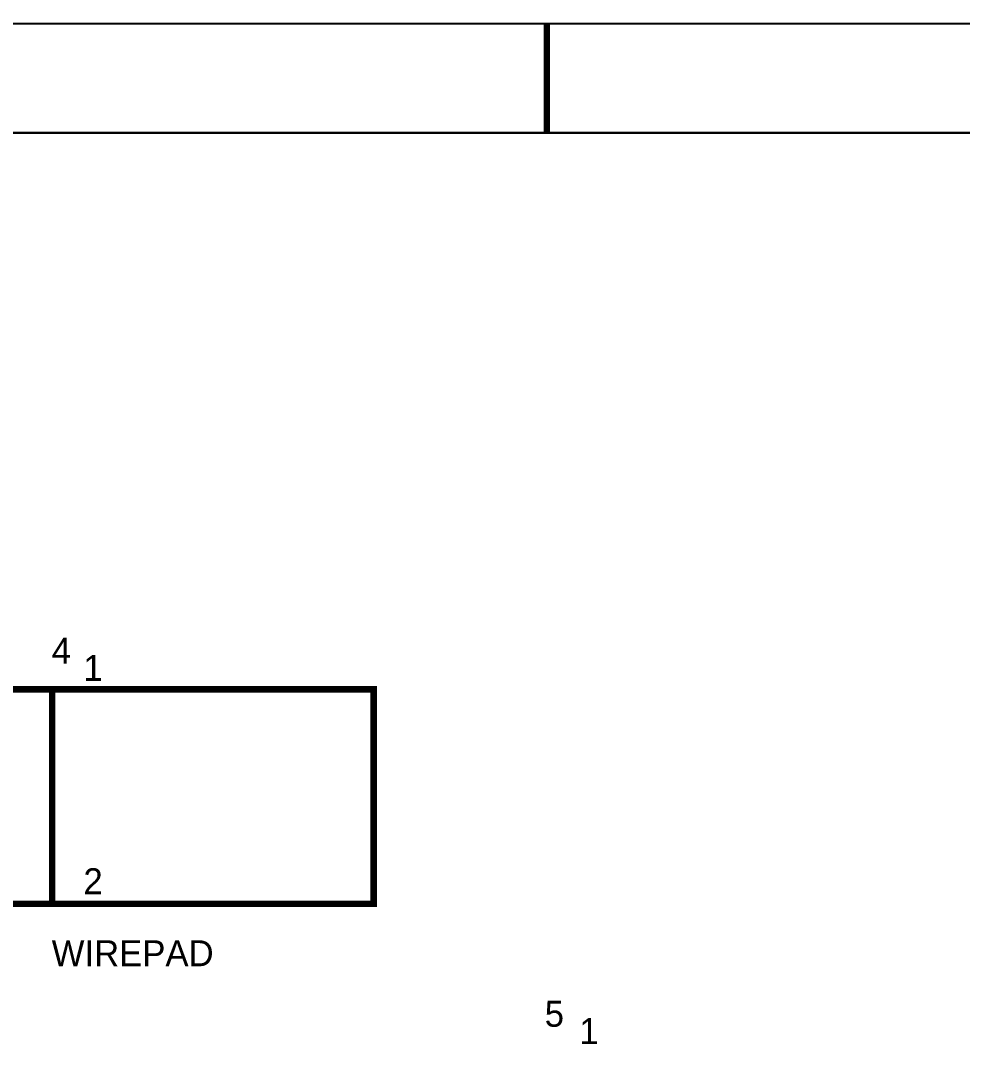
# Model space of a CAD drawing. Header units: inches. Extents: x 0 to 431, y 0 to 297.
# Drawn here: x 194.53 to 238.45, y 145.38 to 193.19 of the extents above; entities that cross this region are included whole.
import ezdxf

# ---------------------------------------------------------------- set-up
doc = ezdxf.new("R2010")
doc.units = ezdxf.units.IN
doc.layers.add('Sheet', color=255, linetype='Continuous')

msp = doc.modelspace()

# ---------------------------------------------------------------- linework, layer by layer
at = {"layer": 'Sheet'}
for points in [[(219.075, 193.04, 0.3, 0.3, 0), (219.075, 187.957, 0.3, 0.3, 0)], [(183.999, 143.999, 0.3, 0.3, 0), (182.999, 143.999, 0.3, 0.3, 0), (182.999, 151.997, 0.3, 0.3, 0), (182.999, 161.995, 0.3, 0.3, 0), (196.005, 161.995, 0.3, 0.3, 0)], [(195.501, 161.995, 0.3, 0.3, 0), (196.005, 161.995, 0.3, 0.3, 0)], [(182.999, 151.997, 0.3, 0.3, 0), (196.005, 151.997, 0.3, 0.3, 0)], [(195.501, 151.997, 0.3, 0.3, 0), (196.005, 151.997, 0.3, 0.3, 0)]]:
    msp.add_lwpolyline(points, format="xyseb", dxfattribs=at)
for points in [[(0.017, 193.04, 0.0991, 0.0991, 0), (0.017, 0, 0.0991, 0.0991, 0), (292.1, 0, 0.0991, 0.0991, 0), (292.1, 193.04, 0.0991, 0.0991, 0), (0.017, 193.04, 0.0991, 0.0991, 0), (0.017, 193.04, 0.0991, 0.0991, 0)], [(5.091, 187.949, 0.0991, 0.0991, 0), (5.091, 5.075, 0.0991, 0.0991, 0), (287.026, 5.075, 0.0991, 0.0991, 0), (287.026, 187.949, 0.0991, 0.0991, 0), (5.091, 187.949, 0.0991, 0.0991, 0), (5.091, 187.949, 0.0991, 0.0991, 0)], [(196.005, 161.995, 0.3, 0.3, 0), (211.001, 161.995, 0.3, 0.3, 0), (211.001, 151.997, 0.3, 0.3, 0), (196.005, 151.997, 0.3, 0.3, 0), (196.005, 161.995, 0.3, 0.3, 0)], [(196.005, 161.995, 0.0991, 0.0991, 0), (196.005, 151.997, 0.0991, 0.0991, 0), (211.001, 151.997, 0.0991, 0.0991, 0), (211.001, 161.995, 0.0991, 0.0991, 0), (196.005, 161.995, 0.0991, 0.0991, 0), (196.005, 161.995, 0.0991, 0.0991, 0)]]:
    msp.add_lwpolyline(points, format="xyseb", close=True, dxfattribs=at)

# ---------------------------------------------------------------- texts
for s, height, p in [('4', 1.21, (195.988, 163.197)), ('1', 1.21, (197.467, 162.39)), ('2', 1.21, (197.467, 152.442)), ('WIREPAD', 1.2099, (195.988, 149.082)), ('5', 1.21, (218.974, 146.259)), ('1', 1.21, (220.587, 145.452))]:
    msp.add_text(s, height=height, dxfattribs=at).set_placement(p)

doc.saveas('drawing.dxf')
